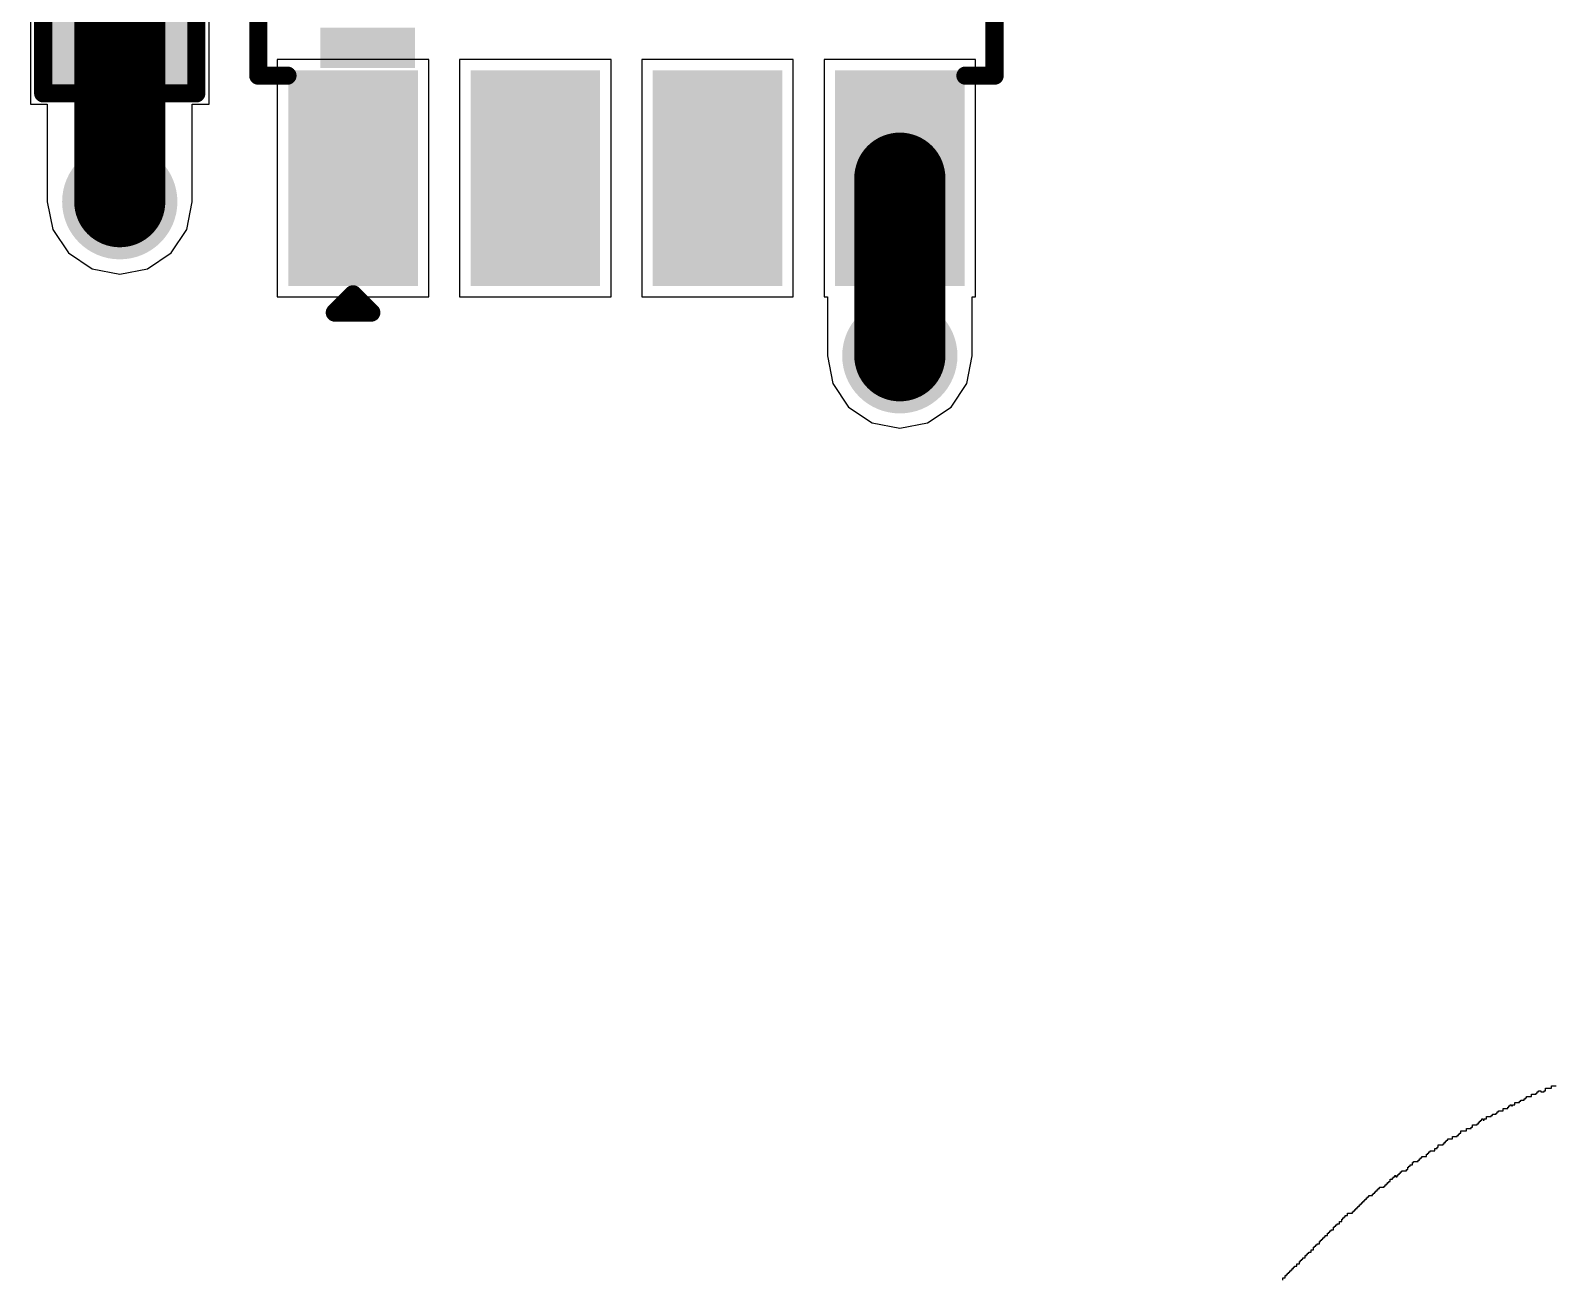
# Model space of a CAD drawing. Header units: millimetres. Extents: x -0.16 to 4.85, y -0.01 to 3.83.
# Drawn here: x 3.1045 to 3.5223, y 1.3838 to 1.7263 of the extents above; entities that cross this region are included whole.
import ezdxf

# ---------------------------------------------------------------- set-up
doc = ezdxf.new("R2010")
doc.units = ezdxf.units.MM
doc.header["$MEASUREMENT"] = 0
for name, color, linetype in [('BottomLayer', 5, 'Continuous'), ('BottomSolder', 6, 'Continuous'), ('TopLayer', 1, 'Continuous'), ('TopOverlay', 2, 'Continuous'), ('TopPaste', 8, 'Continuous'), ('TopSolder', 216, 'Continuous'), ('ViaHoleLayer', 16, 'Continuous')]:
    doc.layers.add(name, color=color, linetype=linetype)

# ---------------------------------------------------------------- blocks, each defined once
blk = doc.blocks.new('SOP_8_1')
at = {"layer": 'TopLayer'}
for points in [[(-0.13386, 0.08878), (-0.08268, 0.08878), (-0.08268, 0.06122), (-0.13386, 0.06122)], [(0.08268, 0.08878), (0.13386, 0.08878), (0.13386, 0.06122), (0.08268, 0.06122)], [(-0.13386, 0.03878), (-0.08268, 0.03878), (-0.08268, 0.01122), (-0.13386, 0.01122)], [(0.08268, 0.03878), (0.13386, 0.03878), (0.13386, 0.01122), (0.08268, 0.01122)], [(-0.13386, -0.01122), (-0.08268, -0.01122), (-0.08268, -0.03878), (-0.13386, -0.03878)], [(0.08268, -0.01122), (0.13386, -0.01122), (0.13386, -0.03878), (0.08268, -0.03878)], [(-0.13386, -0.06122), (-0.08268, -0.06122), (-0.08268, -0.08878), (-0.13386, -0.08878)], [(0.08268, -0.06122), (0.13386, -0.06122), (0.13386, -0.08878), (0.08268, -0.08878)]]:
    blk.add_hatch(color=1, dxfattribs=at).paths.add_polyline_path(points)
at = {"layer": 'TopOverlay'}
blk.add_hatch(color=2, dxfattribs=at).paths.add_polyline_path([(-0.078, 0.058), (-0.067, 0.058), (-0.067, 0.084), (-0.078, 0.084)])
at = {"layer": 'TopPaste'}
for points in [[(-0.13386, 0.08878), (-0.08268, 0.08878), (-0.08268, 0.06122), (-0.13386, 0.06122)], [(0.08268, 0.08878), (0.13386, 0.08878), (0.13386, 0.06122), (0.08268, 0.06122)], [(-0.13386, 0.03878), (-0.08268, 0.03878), (-0.08268, 0.01122), (-0.13386, 0.01122)], [(0.08268, 0.03878), (0.13386, 0.03878), (0.13386, 0.01122), (0.08268, 0.01122)], [(-0.13386, -0.01122), (-0.08268, -0.01122), (-0.08268, -0.03878), (-0.13386, -0.03878)], [(0.08268, -0.01122), (0.13386, -0.01122), (0.13386, -0.03878), (0.08268, -0.03878)], [(-0.13386, -0.06122), (-0.08268, -0.06122), (-0.08268, -0.08878), (-0.13386, -0.08878)], [(0.08268, -0.06122), (0.13386, -0.06122), (0.13386, -0.08878), (0.08268, -0.08878)]]:
    blk.add_hatch(color=8, dxfattribs=at).paths.add_polyline_path(points)
at = {"layer": 'TopSolder'}
for points in [[(-0.13786, 0.09278), (-0.07868, 0.09278), (-0.07868, 0.05722), (-0.13786, 0.05722)], [(0.07868, 0.09278), (0.13786, 0.09278), (0.13786, 0.05722), (0.07868, 0.05722)], [(-0.13786, 0.04278), (-0.07868, 0.04278), (-0.07868, 0.00722), (-0.13786, 0.00722)], [(0.07868, 0.04278), (0.13786, 0.04278), (0.13786, 0.00722), (0.07868, 0.00722)], [(-0.13786, -0.00722), (-0.07868, -0.00722), (-0.07868, -0.04278), (-0.13786, -0.04278)], [(0.07868, -0.00722), (0.13786, -0.00722), (0.13786, -0.04278), (0.07868, -0.04278)], [(-0.13786, -0.05722), (-0.07868, -0.05722), (-0.07868, -0.09278), (-0.13786, -0.09278)], [(0.07868, -0.05722), (0.13786, -0.05722), (0.13786, -0.09278), (0.07868, -0.09278)]]:
    blk.add_hatch(color=216, dxfattribs=at).paths.add_polyline_path(points)
at = {"layer": 'TopOverlay', "const_width": 0.005}
for points in [[(-0.08014, 0.101), (-0.08014, 0.093)], [(-0.08014, 0.101), (0.07986, 0.101)], [(0.07986, 0.101), (0.07986, 0.093)], [(-0.14514, 0.08), (-0.14514, 0.07)], [(-0.14514, 0.08), (-0.14014, 0.075)], [(-0.14014, 0.075), (-0.14514, 0.07)], [(-0.08014, -0.093), (-0.08014, -0.101)], [(0.07986, -0.093), (0.07986, -0.101)], [(-0.08014, -0.101), (0.07986, -0.101)]]:
    blk.add_lwpolyline(points, dxfattribs=at)
at = {"layer": 'TopOverlay', "const_width": 0.0025}
for points in [[(-0.08139, 0.101, 1), (-0.07889, 0.101, 1)], [(-0.08139, 0.101, 1), (-0.07889, 0.101, 1)], [(0.07861, 0.101, 1), (0.08111, 0.101, 1)], [(0.07861, 0.101, 1), (0.08111, 0.101, 1)], [(-0.08139, 0.093, 1), (-0.07889, 0.093, 1)], [(0.07861, 0.093, 1), (0.08111, 0.093, 1)], [(-0.14639, 0.08, 1), (-0.14389, 0.08, 1)], [(-0.14639, 0.08, 1), (-0.14389, 0.08, 1)], [(-0.14139, 0.075, 1), (-0.13889, 0.075, 1)], [(-0.14139, 0.075, 1), (-0.13889, 0.075, 1)], [(-0.14639, 0.07, 1), (-0.14389, 0.07, 1)], [(-0.14639, 0.07, 1), (-0.14389, 0.07, 1)], [(-0.08139, -0.093, 1), (-0.07889, -0.093, 1)], [(0.07861, -0.093, 1), (0.08111, -0.093, 1)], [(-0.08139, -0.101, 1), (-0.07889, -0.101, 1)], [(-0.08139, -0.101, 1), (-0.07889, -0.101, 1)], [(0.07861, -0.101, 1), (0.08111, -0.101, 1)], [(0.07861, -0.101, 1), (0.08111, -0.101, 1)]]:
    blk.add_lwpolyline(points, format="xyb", close=True, dxfattribs=at)
blk = doc.blocks.new('CAP_0603_125')
at = {"layer": 'TopLayer'}
for points in [[(-0.015, 0.0175), (-0.015, -0.0175), (-0.045, -0.0175), (-0.045, 0.0175)], [(0.045, 0.0175), (0.045, -0.0175), (0.015, -0.0175), (0.015, 0.0175)]]:
    blk.add_hatch(color=1, dxfattribs=at).paths.add_polyline_path(points)
at = {"layer": 'TopPaste'}
for points in [[(-0.015, 0.0175), (-0.015, -0.0175), (-0.045, -0.0175), (-0.045, 0.0175)], [(0.045, 0.0175), (0.045, -0.0175), (0.015, -0.0175), (0.015, 0.0175)]]:
    blk.add_hatch(color=8, dxfattribs=at).paths.add_polyline_path(points)
at = {"layer": 'TopSolder'}
for points in [[(-0.01264, 0.01986), (-0.01264, -0.01986), (-0.04736, -0.01986), (-0.04736, 0.01986)], [(0.04736, 0.01986), (0.04736, -0.01986), (0.01264, -0.01986), (0.01264, 0.01986)]]:
    blk.add_hatch(color=216, dxfattribs=at).paths.add_polyline_path(points)
at = {"layer": 'TopOverlay', "const_width": 0.005}
for points in [[(-0.049, -0.021), (-0.049, 0.021)], [(-0.018, 0.021), (-0.049, 0.021)], [(0.049, 0.021), (0.018, 0.021)], [(0.049, -0.021), (0.049, 0.021)], [(-0.018, -0.021), (-0.049, -0.021)], [(0.049, -0.021), (0.018, -0.021)]]:
    blk.add_lwpolyline(points, dxfattribs=at)
at = {"layer": 'TopOverlay', "const_width": 0.0025}
for points in [[(-0.05025, 0.021, 1), (-0.04775, 0.021, 1)], [(-0.05025, 0.021, 1), (-0.04775, 0.021, 1)], [(-0.01925, 0.021, 1), (-0.01675, 0.021, 1)], [(0.01675, 0.021, 1), (0.01925, 0.021, 1)], [(0.04775, 0.021, 1), (0.05025, 0.021, 1)], [(0.04775, 0.021, 1), (0.05025, 0.021, 1)], [(-0.05025, -0.021, 1), (-0.04775, -0.021, 1)], [(-0.05025, -0.021, 1), (-0.04775, -0.021, 1)], [(-0.01925, -0.021, 1), (-0.01675, -0.021, 1)], [(0.01675, -0.021, 1), (0.01925, -0.021, 1)], [(0.04775, -0.021, 1), (0.05025, -0.021, 1)], [(0.04775, -0.021, 1), (0.05025, -0.021, 1)]]:
    blk.add_lwpolyline(points, format="xyb", close=True, dxfattribs=at)

msp = doc.modelspace()

# ---------------------------------------------------------------- hatches: boundary and pattern name
at = {"layer": 'BottomLayer'}
h = msp.add_hatch(color=5, dxfattribs=at)
edge = h.paths.add_edge_path()
edge.add_arc((3.129, 1.67927), 0.01181, 0, 360)
h = msp.add_hatch(color=5, dxfattribs=at)
edge = h.paths.add_edge_path()
edge.add_arc((3.343, 1.637), 0.01181, 0, 360)
at = {"layer": 'BottomSolder'}
h = msp.add_hatch(color=6, dxfattribs=at)
edge = h.paths.add_edge_path()
edge.add_arc((3.129, 1.67927), 0.01581, 0, 360)
h = msp.add_hatch(color=6, dxfattribs=at)
edge = h.paths.add_edge_path()
edge.add_arc((3.343, 1.637), 0.01581, 0, 360)
at = {"layer": 'TopLayer'}
h = msp.add_hatch(color=1, dxfattribs=at)
edge = h.paths.add_edge_path()
edge.add_arc((3.129, 1.67927), 0.01181, 0, 360)
h = msp.add_hatch(color=1, dxfattribs=at)
edge = h.paths.add_edge_path()
edge.add_arc((3.343, 1.637), 0.01181, 0, 360)
at = {"layer": 'TopSolder'}
h = msp.add_hatch(color=216, dxfattribs=at)
edge = h.paths.add_edge_path()
edge.add_arc((3.129, 1.67927), 0.01581, 0, 360)
h = msp.add_hatch(color=216, dxfattribs=at)
edge = h.paths.add_edge_path()
edge.add_arc((3.343, 1.637), 0.01581, 0, 360)
at = {"layer": 'ViaHoleLayer'}
h = msp.add_hatch(color=16, dxfattribs=at)
edge = h.paths.add_edge_path()
edge.add_arc((3.129, 1.67927), 0.00591, 0, 360)
h = msp.add_hatch(color=16, dxfattribs=at)
edge = h.paths.add_edge_path()
edge.add_arc((3.343, 1.637), 0.00591, 0, 360)

# ---------------------------------------------------------------- linework, layer by layer
at = {"layer": 'TopLayer'}
for p, q in [((3.1045, 1.75), (3.1045, 1.706)), ((3.1535, 1.706), (3.1535, 1.75)), ((3.21378, 1.71832), (3.17222, 1.71832)), ((3.17222, 1.71832), (3.17222, 1.65314)), ((3.21378, 1.65314), (3.21378, 1.71832)), ((3.26378, 1.71832), (3.22222, 1.71832)), ((3.22222, 1.71832), (3.22222, 1.65314)), ((3.26378, 1.65314), (3.26378, 1.71832)), ((3.31378, 1.71832), (3.27222, 1.71832)), ((3.27222, 1.71832), (3.27222, 1.65314)), ((3.31378, 1.65314), (3.31378, 1.71832)), ((3.36378, 1.71832), (3.32222, 1.71832)), ((3.32222, 1.71832), (3.32222, 1.65314)), ((3.36378, 1.65314), (3.36378, 1.71832)), ((3.1045, 1.706), (3.10912, 1.706)), ((3.10912, 1.706), (3.10912, 1.67927)), ((3.14888, 1.67927), (3.14888, 1.706)), ((3.14888, 1.706), (3.1535, 1.706)), ((3.10912, 1.67927), (3.11063, 1.67166)), ((3.14737, 1.67166), (3.14888, 1.67927)), ((3.11063, 1.67166), (3.11494, 1.66521)), ((3.14306, 1.66521), (3.14737, 1.67166)), ((3.11494, 1.66521), (3.12139, 1.6609)), ((3.13661, 1.6609), (3.14306, 1.66521)), ((3.12139, 1.6609), (3.129, 1.65939)), ((3.129, 1.65939), (3.13661, 1.6609)), ((3.17222, 1.65314), (3.21378, 1.65314)), ((3.22222, 1.65314), (3.26378, 1.65314)), ((3.27222, 1.65314), (3.31378, 1.65314)), ((3.32222, 1.65314), (3.32312, 1.65314)), ((3.32312, 1.65314), (3.32312, 1.637)), ((3.36288, 1.637), (3.36288, 1.65314)), ((3.36288, 1.65314), (3.36378, 1.65314)), ((3.32312, 1.637), (3.32463, 1.62939)), ((3.36137, 1.62939), (3.36288, 1.637)), ((3.32463, 1.62939), (3.32894, 1.62294)), ((3.35706, 1.62294), (3.36137, 1.62939)), ((3.32894, 1.62294), (3.33539, 1.61863)), ((3.35061, 1.61863), (3.35706, 1.62294)), ((3.33539, 1.61863), (3.343, 1.61712)), ((3.343, 1.61712), (3.35061, 1.61863))]:
    msp.add_line(p, q, dxfattribs=at)
at = {"layer": 'TopLayer', "const_width": 0.025}
for points in [[(3.129, 1.67927), (3.129, 1.728)], [(3.343, 1.637), (3.343, 1.68573)]]:
    msp.add_lwpolyline(points, dxfattribs=at)
at = {"layer": 'TopLayer', "const_width": 0.0125}
for points in [[(3.12275, 1.728, 1), (3.13525, 1.728, 1)], [(3.33675, 1.68573, 1), (3.34925, 1.68573, 1)], [(3.12275, 1.67927, 1), (3.13525, 1.67927, 1)], [(3.33675, 1.637, 1), (3.34925, 1.637, 1)]]:
    msp.add_lwpolyline(points, format="xyb", close=True, dxfattribs=at)
at = {"layer": 'TopOverlay'}
for p, q in [((3.51463, 1.43312), (3.51463, 1.43344)), ((3.51463, 1.43344), (3.51496, 1.43344)), ((3.51496, 1.43344), (3.51496, 1.43376)), ((3.51496, 1.43376), (3.51625, 1.43376)), ((3.51625, 1.43376), (3.51625, 1.43441)), ((3.51625, 1.43441), (3.51754, 1.43441)), ((3.51754, 1.43441), (3.51754, 1.43473)), ((3.51754, 1.43473), (3.51786, 1.43473)), ((3.51786, 1.43473), (3.51786, 1.43506)), ((3.51786, 1.43506), (3.51819, 1.43506)), ((3.51819, 1.43506), (3.51819, 1.43538)), ((3.51819, 1.43538), (3.51883, 1.43538)), ((3.51883, 1.43538), (3.51883, 1.43506)), ((3.51883, 1.43506), (3.5198, 1.43506)), ((3.5198, 1.43506), (3.5198, 1.43538)), ((3.5198, 1.43538), (3.52013, 1.43538)), ((3.52013, 1.43538), (3.52013, 1.43603)), ((3.52013, 1.43603), (3.52174, 1.43603)), ((3.52174, 1.43603), (3.52174, 1.43667)), ((3.52174, 1.43667), (3.52303, 1.43667)), ((3.50656, 1.42892), (3.50656, 1.42924)), ((3.50656, 1.42924), (3.50688, 1.42924)), ((3.50688, 1.42924), (3.50688, 1.42956)), ((3.50688, 1.42956), (3.5072, 1.42956)), ((3.5072, 1.42956), (3.5072, 1.42989)), ((3.5072, 1.42989), (3.50849, 1.42989)), ((3.50849, 1.42989), (3.50849, 1.43053)), ((3.50849, 1.43053), (3.50979, 1.43053)), ((3.50979, 1.43053), (3.50979, 1.43086)), ((3.50979, 1.43086), (3.51011, 1.43086)), ((3.51011, 1.43086), (3.51011, 1.43118)), ((3.51011, 1.43118), (3.51043, 1.43118)), ((3.51043, 1.43118), (3.51043, 1.4315)), ((3.51043, 1.4315), (3.51076, 1.4315)), ((3.51076, 1.4315), (3.51076, 1.43118)), ((3.51076, 1.43118), (3.51108, 1.43118)), ((3.51108, 1.43118), (3.51108, 1.4315)), ((3.51108, 1.4315), (3.51173, 1.4315)), ((3.51173, 1.4315), (3.51173, 1.43215)), ((3.51173, 1.43215), (3.51302, 1.43215)), ((3.51302, 1.43215), (3.51302, 1.43247)), ((3.51302, 1.43247), (3.51334, 1.43247)), ((3.51334, 1.43247), (3.51334, 1.43279)), ((3.51334, 1.43279), (3.51431, 1.43279)), ((3.51431, 1.43279), (3.51431, 1.43312)), ((3.51431, 1.43312), (3.51463, 1.43312)), ((3.49848, 1.42439), (3.49848, 1.42504)), ((3.49848, 1.42504), (3.49977, 1.42504)), ((3.49977, 1.42504), (3.49977, 1.42536)), ((3.49977, 1.42536), (3.50009, 1.42536)), ((3.50009, 1.42536), (3.50009, 1.42601)), ((3.50009, 1.42601), (3.50139, 1.42601)), ((3.50139, 1.42601), (3.50139, 1.42633)), ((3.50139, 1.42633), (3.50171, 1.42633)), ((3.50171, 1.42633), (3.50171, 1.42666)), ((3.50171, 1.42666), (3.50203, 1.42666)), ((3.50203, 1.42666), (3.50203, 1.42698)), ((3.50203, 1.42698), (3.50236, 1.42698)), ((3.50236, 1.42698), (3.50236, 1.4273)), ((3.50236, 1.4273), (3.50268, 1.4273)), ((3.50268, 1.4273), (3.50268, 1.42763)), ((3.50268, 1.42763), (3.503, 1.42763)), ((3.503, 1.42763), (3.503, 1.4273)), ((3.503, 1.4273), (3.50332, 1.4273)), ((3.50332, 1.4273), (3.50332, 1.42763)), ((3.50332, 1.42763), (3.50397, 1.42763)), ((3.50397, 1.42763), (3.50397, 1.42827)), ((3.50397, 1.42827), (3.50526, 1.42827)), ((3.50526, 1.42827), (3.50526, 1.42859)), ((3.50526, 1.42859), (3.50559, 1.42859)), ((3.50559, 1.42859), (3.50559, 1.42892)), ((3.50559, 1.42892), (3.50656, 1.42892)), ((3.49202, 1.42052), (3.49202, 1.42084)), ((3.49202, 1.42084), (3.49234, 1.42084)), ((3.49234, 1.42084), (3.49234, 1.42116)), ((3.49234, 1.42116), (3.49266, 1.42116)), ((3.49266, 1.42116), (3.49266, 1.42149)), ((3.49266, 1.42149), (3.49299, 1.42149)), ((3.49299, 1.42149), (3.49299, 1.42181)), ((3.49299, 1.42181), (3.49331, 1.42181)), ((3.49331, 1.42181), (3.49331, 1.42213)), ((3.49331, 1.42213), (3.4946, 1.42213)), ((3.4946, 1.42213), (3.4946, 1.42278)), ((3.4946, 1.42278), (3.49589, 1.42278)), ((3.49589, 1.42278), (3.49589, 1.4231)), ((3.49589, 1.4231), (3.49622, 1.4231)), ((3.49622, 1.4231), (3.49622, 1.42343)), ((3.49622, 1.42343), (3.49654, 1.42343)), ((3.49654, 1.42343), (3.49654, 1.42375)), ((3.49654, 1.42375), (3.49686, 1.42375)), ((3.49686, 1.42375), (3.49686, 1.42439)), ((3.49686, 1.42439), (3.49848, 1.42439)), ((3.48556, 1.41632), (3.48556, 1.41664)), ((3.48556, 1.41664), (3.48588, 1.41664)), ((3.48588, 1.41664), (3.48588, 1.41696)), ((3.48588, 1.41696), (3.4862, 1.41696)), ((3.4862, 1.41696), (3.4862, 1.41729)), ((3.4862, 1.41729), (3.48749, 1.41729)), ((3.48749, 1.41729), (3.48749, 1.41793)), ((3.48749, 1.41793), (3.48782, 1.41793)), ((3.48782, 1.41793), (3.48782, 1.41826)), ((3.48782, 1.41826), (3.48814, 1.41826)), ((3.48814, 1.41826), (3.48814, 1.41858)), ((3.48814, 1.41858), (3.48846, 1.41858)), ((3.48846, 1.41858), (3.48846, 1.4189)), ((3.48846, 1.4189), (3.48976, 1.4189)), ((3.48976, 1.4189), (3.48976, 1.41955)), ((3.48976, 1.41955), (3.4904, 1.41955)), ((3.4904, 1.41955), (3.4904, 1.41987)), ((3.4904, 1.41987), (3.49072, 1.41987)), ((3.49072, 1.41987), (3.49072, 1.42052)), ((3.49072, 1.42052), (3.49202, 1.42052)), ((3.47974, 1.41212), (3.47974, 1.41244)), ((3.47974, 1.41244), (3.48006, 1.41244)), ((3.48006, 1.41244), (3.48006, 1.41276)), ((3.48006, 1.41276), (3.48039, 1.41276)), ((3.48039, 1.41276), (3.48039, 1.41309)), ((3.48039, 1.41309), (3.48071, 1.41309)), ((3.48071, 1.41309), (3.48071, 1.41341)), ((3.48071, 1.41341), (3.482, 1.41341)), ((3.482, 1.41341), (3.482, 1.41373)), ((3.482, 1.41373), (3.48232, 1.41373)), ((3.48232, 1.41373), (3.48232, 1.41438)), ((3.48232, 1.41438), (3.48265, 1.41438)), ((3.48265, 1.41438), (3.48265, 1.4147)), ((3.48265, 1.4147), (3.48297, 1.4147)), ((3.48297, 1.4147), (3.48297, 1.41502)), ((3.48297, 1.41502), (3.48362, 1.41502)), ((3.48362, 1.41502), (3.48362, 1.41567)), ((3.48362, 1.41567), (3.48394, 1.41567)), ((3.48394, 1.41567), (3.48394, 1.41599)), ((3.48394, 1.41599), (3.48523, 1.41599)), ((3.48523, 1.41599), (3.48523, 1.41632)), ((3.48523, 1.41632), (3.48556, 1.41632)), ((3.47392, 1.40792), (3.47392, 1.40824)), ((3.47392, 1.40824), (3.47425, 1.40824)), ((3.47425, 1.40824), (3.47425, 1.40856)), ((3.47425, 1.40856), (3.47457, 1.40856)), ((3.47457, 1.40856), (3.47457, 1.40889)), ((3.47457, 1.40889), (3.47586, 1.40889)), ((3.47586, 1.40889), (3.47586, 1.40921)), ((3.47586, 1.40921), (3.47619, 1.40921)), ((3.47619, 1.40921), (3.47619, 1.40953)), ((3.47619, 1.40953), (3.47651, 1.40953)), ((3.47651, 1.40953), (3.47651, 1.40986)), ((3.47651, 1.40986), (3.47683, 1.40986)), ((3.47683, 1.40986), (3.47683, 1.41018)), ((3.47683, 1.41018), (3.47715, 1.41018)), ((3.47715, 1.41018), (3.47715, 1.4105)), ((3.47715, 1.4105), (3.47748, 1.4105)), ((3.47748, 1.4105), (3.47748, 1.41115)), ((3.47748, 1.41115), (3.47812, 1.41115)), ((3.47812, 1.41115), (3.47812, 1.41147)), ((3.47812, 1.41147), (3.47845, 1.41147)), ((3.47845, 1.41147), (3.47845, 1.41179)), ((3.47845, 1.41179), (3.47877, 1.41179)), ((3.47877, 1.41179), (3.47877, 1.41212)), ((3.47877, 1.41212), (3.47909, 1.41212)), ((3.47909, 1.41212), (3.47909, 1.41179)), ((3.47909, 1.41179), (3.47942, 1.41179)), ((3.47942, 1.41179), (3.47942, 1.41212)), ((3.47942, 1.41212), (3.47974, 1.41212)), ((3.46908, 1.40372), (3.46908, 1.40404)), ((3.46908, 1.40404), (3.4694, 1.40404)), ((3.4694, 1.40404), (3.4694, 1.40436)), ((3.4694, 1.40436), (3.46972, 1.40436)), ((3.46972, 1.40436), (3.46972, 1.40469)), ((3.46972, 1.40469), (3.47005, 1.40469)), ((3.47005, 1.40469), (3.47005, 1.40501)), ((3.47005, 1.40501), (3.47037, 1.40501)), ((3.47037, 1.40501), (3.47037, 1.40533)), ((3.47037, 1.40533), (3.47069, 1.40533)), ((3.47069, 1.40533), (3.47069, 1.40566)), ((3.47069, 1.40566), (3.47102, 1.40566)), ((3.47102, 1.40566), (3.47102, 1.40598)), ((3.47102, 1.40598), (3.47134, 1.40598)), ((3.47134, 1.40598), (3.47134, 1.4063)), ((3.47134, 1.4063), (3.47166, 1.4063)), ((3.47166, 1.4063), (3.47166, 1.40662)), ((3.47166, 1.40662), (3.47263, 1.40662)), ((3.47263, 1.40662), (3.47263, 1.40695)), ((3.47263, 1.40695), (3.47295, 1.40695)), ((3.47295, 1.40695), (3.47295, 1.40727)), ((3.47295, 1.40727), (3.47328, 1.40727)), ((3.47328, 1.40727), (3.47328, 1.40759)), ((3.47328, 1.40759), (3.4736, 1.40759)), ((3.4736, 1.40759), (3.4736, 1.40792)), ((3.4736, 1.40792), (3.47392, 1.40792)), ((3.46423, 1.39952), (3.46423, 1.40016)), ((3.46423, 1.40016), (3.46455, 1.40016)), ((3.46455, 1.40016), (3.46455, 1.40049)), ((3.46455, 1.40049), (3.46488, 1.40049)), ((3.46488, 1.40049), (3.46488, 1.40081)), ((3.46488, 1.40081), (3.4652, 1.40081)), ((3.4652, 1.40081), (3.4652, 1.40113)), ((3.4652, 1.40113), (3.46585, 1.40113)), ((3.46585, 1.40113), (3.46585, 1.40178)), ((3.46585, 1.40178), (3.46714, 1.40178)), ((3.46714, 1.40178), (3.46714, 1.4021)), ((3.46714, 1.4021), (3.46746, 1.4021)), ((3.46746, 1.4021), (3.46746, 1.40242)), ((3.46746, 1.40242), (3.46778, 1.40242)), ((3.46778, 1.40242), (3.46778, 1.40275)), ((3.46778, 1.40275), (3.46811, 1.40275)), ((3.46811, 1.40275), (3.46811, 1.40307)), ((3.46811, 1.40307), (3.46843, 1.40307)), ((3.46843, 1.40307), (3.46843, 1.40339)), ((3.46843, 1.40339), (3.46875, 1.40339)), ((3.46875, 1.40339), (3.46875, 1.40372)), ((3.46875, 1.40372), (3.46908, 1.40372)), ((3.45971, 1.39532), (3.45971, 1.39564)), ((3.45971, 1.39564), (3.46035, 1.39564)), ((3.46035, 1.39564), (3.46035, 1.39629)), ((3.46035, 1.39629), (3.46068, 1.39629)), ((3.46068, 1.39629), (3.46068, 1.39661)), ((3.46068, 1.39661), (3.461, 1.39661)), ((3.461, 1.39661), (3.461, 1.39693)), ((3.461, 1.39693), (3.46132, 1.39693)), ((3.46132, 1.39693), (3.46132, 1.39725)), ((3.46132, 1.39725), (3.46197, 1.39725)), ((3.46197, 1.39725), (3.46197, 1.3979)), ((3.46197, 1.3979), (3.46229, 1.3979)), ((3.46229, 1.3979), (3.46229, 1.39822)), ((3.46229, 1.39822), (3.46262, 1.39822)), ((3.46262, 1.39822), (3.46262, 1.39855)), ((3.46262, 1.39855), (3.46294, 1.39855)), ((3.46294, 1.39855), (3.46294, 1.39887)), ((3.46294, 1.39887), (3.46358, 1.39887)), ((3.46358, 1.39887), (3.46358, 1.39952)), ((3.46358, 1.39952), (3.46423, 1.39952)), ((3.45583, 1.39112), (3.45583, 1.39176)), ((3.45583, 1.39176), (3.45648, 1.39176)), ((3.45648, 1.39176), (3.45648, 1.39241)), ((3.45648, 1.39241), (3.4568, 1.39241)), ((3.4568, 1.39241), (3.4568, 1.39273)), ((3.4568, 1.39273), (3.45712, 1.39273)), ((3.45712, 1.39273), (3.45712, 1.39305)), ((3.45712, 1.39305), (3.45745, 1.39305)), ((3.45745, 1.39305), (3.45745, 1.39338)), ((3.45745, 1.39338), (3.45809, 1.39338)), ((3.45809, 1.39338), (3.45809, 1.39402)), ((3.45809, 1.39402), (3.45842, 1.39402)), ((3.45842, 1.39402), (3.45842, 1.39435)), ((3.45842, 1.39435), (3.45874, 1.39435)), ((3.45874, 1.39435), (3.45874, 1.39467)), ((3.45874, 1.39467), (3.45906, 1.39467)), ((3.45906, 1.39467), (3.45906, 1.39499)), ((3.45906, 1.39499), (3.45938, 1.39499)), ((3.45938, 1.39499), (3.45938, 1.39532)), ((3.45938, 1.39532), (3.45971, 1.39532)), ((3.45131, 1.38692), (3.45131, 1.38724)), ((3.45131, 1.38724), (3.45195, 1.38724)), ((3.45195, 1.38724), (3.45195, 1.38789)), ((3.45195, 1.38789), (3.4526, 1.38789)), ((3.4526, 1.38789), (3.4526, 1.38853)), ((3.4526, 1.38853), (3.45292, 1.38853)), ((3.45292, 1.38853), (3.45292, 1.38885)), ((3.45292, 1.38885), (3.45325, 1.38885)), ((3.45325, 1.38885), (3.45325, 1.38918)), ((3.45325, 1.38918), (3.45357, 1.38918)), ((3.45357, 1.38918), (3.45357, 1.3895)), ((3.45357, 1.3895), (3.45422, 1.3895)), ((3.45422, 1.3895), (3.45422, 1.39015)), ((3.45422, 1.39015), (3.45454, 1.39015)), ((3.45454, 1.39015), (3.45454, 1.39047)), ((3.45454, 1.39047), (3.45486, 1.39047)), ((3.45486, 1.39047), (3.45486, 1.39079)), ((3.45486, 1.39079), (3.45518, 1.39079)), ((3.45518, 1.39079), (3.45518, 1.39112)), ((3.45518, 1.39112), (3.45583, 1.39112)), ((3.44808, 1.38336), (3.44808, 1.38401)), ((3.44808, 1.38401), (3.44872, 1.38401)), ((3.44872, 1.38401), (3.44872, 1.38465)), ((3.44872, 1.38465), (3.44905, 1.38465)), ((3.44905, 1.38465), (3.44905, 1.38498)), ((3.44905, 1.38498), (3.44937, 1.38498)), ((3.44937, 1.38498), (3.44937, 1.3853)), ((3.44937, 1.3853), (3.44969, 1.3853)), ((3.44969, 1.3853), (3.44969, 1.38562)), ((3.44969, 1.38562), (3.45001, 1.38562)), ((3.45001, 1.38562), (3.45001, 1.38595)), ((3.45001, 1.38595), (3.45034, 1.38595)), ((3.45034, 1.38595), (3.45034, 1.38627)), ((3.45034, 1.38627), (3.45066, 1.38627)), ((3.45066, 1.38627), (3.45066, 1.38659)), ((3.45066, 1.38659), (3.45098, 1.38659)), ((3.45098, 1.38659), (3.45098, 1.38692)), ((3.45098, 1.38692), (3.45131, 1.38692))]:
    msp.add_line(p, q, dxfattribs=at)

# ---------------------------------------------------------------- block references
for name, p, rotation in [('SOP_8_1', (3.268, 1.794), 90), ('CAP_0603_125', (3.129, 1.758), 270)]:
    msp.add_blockref(name, p, dxfattribs=dict(rotation=rotation))

doc.saveas('drawing.dxf')
